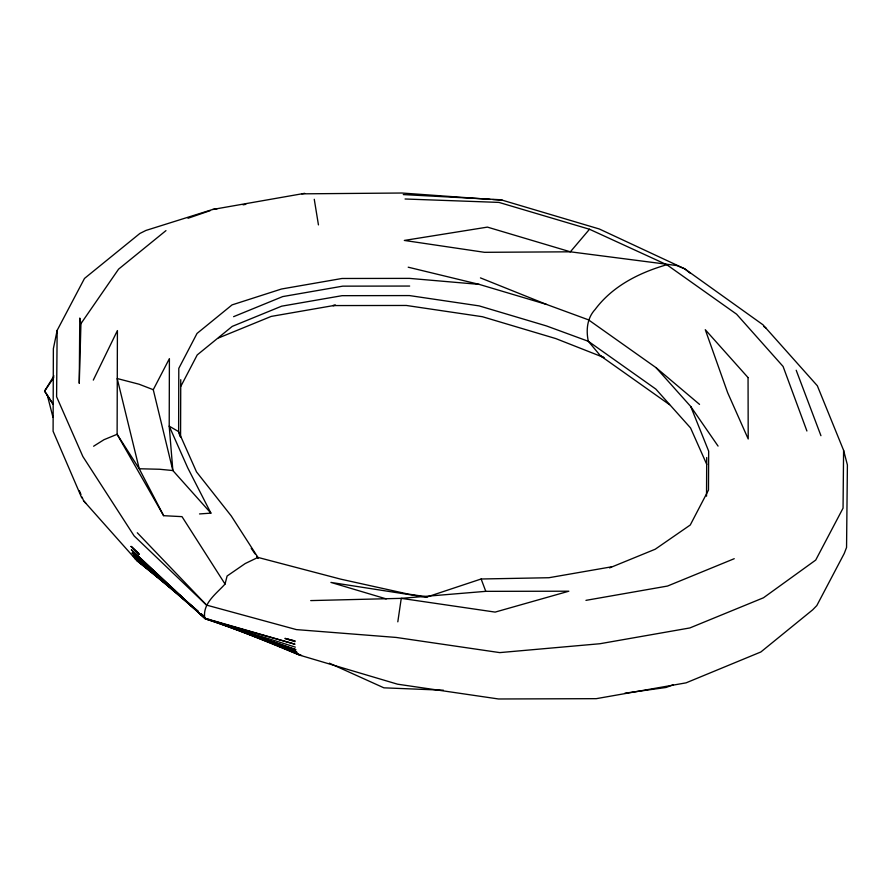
<?xml version="1.0" encoding="UTF-8"?>
<svg xmlns="http://www.w3.org/2000/svg" width="892" height="892" viewBox="0 0 892 892"><rect width="100%" height="100%" fill="white"/><g stroke="black" fill="none" stroke-linecap="round" stroke-linejoin="round"><path stroke-width="1.34" d="M427.246 596.893L408.101 594.061L340.766 579.164L257.933 557.411L231.24 515.933L196.508 471.89L178.623 431.617L178.801 368.374L197.02 333.452L232.054 304.897L281.504 289.008L342.004 278.482L409.428 278.382L479.182 284.381L546.517 304.428L588.486 319.838L656.044 367.66L699.54 404.388M180.574 437.136L180.753 379.68M706.531 496.175L706.709 457.54M217.369 208.65L212.72 209.464L145.92 230.448L139.843 233.481L84.495 278.438L57.155 330.375L56.597 396.75L82.867 456.526L134.157 535.936L206.543 605.099L296.367 629.596L396.226 637.446L499.765 652.609L599.926 643.734L689.862 627.946L763.463 597.785L815.712 560.076L843.052 508.15L843.598 450.326L817.34 385.768L762.916 324.733L684.688 268.804L599.335 228.999L500.869 199.763L403.296 194.579M80.938 323.651L79.265 383.348L79.778 318.054L80.938 323.651L118.591 269.139L165.968 230.615M397.81 621.836L401.255 598.354L485.783 591.34L568.84 591.206L495.138 612.102L401.255 598.354L310.706 600.595M57.155 330.375L53.364 348.672L53.096 431.26L81.752 497.903M206.944 619.037L204.781 618.212C202.328 603.36 216.355 593.749 225.052 584.059L227.092 576.02L245.2 563.554L257.933 557.411M93.303 380.103L117.409 330.575L117.12 434.304L163.626 515.688L182.001 516.646L225.052 584.059M93.615 446.223L104.007 439.689L117.12 434.304L139.23 468.757L159.623 469.259L172.858 470.541L153.268 389.704L169.402 358.629L169.212 426.164L172.858 470.541L210.913 513.134L199.529 513.937M180.909 386.203L197.232 354.916L232.232 326.394L281.638 306.179L342.082 295.676L409.45 295.575L479.149 305.889L546.428 325.926L588.319 341.29L655.854 389.102L690.553 427.948L706.754 464.409M53.933 375.889L44.6 391.12L52.84 404.043M53.765 377.561L44.6 391.12L53.041 403.909M806.903 430.992L783.087 366.456L736.58 314.174L666.803 264.723L589.501 229.255L570.367 251.812L484.49 252.313L404.321 240.439L487.422 227.114L570.367 251.812L676.783 265.548L684.688 268.804L690.107 273.13M233.604 316.671L282.697 296.59L342.751 286.154L409.673 286.053M218.607 337.923L271.19 316.415L335.537 305.22L332.827 305.577L406.339 305.465L482.382 316.716L555.794 338.581L604.152 357.625M609.582 567.892L655.23 549.216L690.263 524.998L708.482 490.065L708.661 451.14L690.765 406.54L656.044 367.66M734.239 558.704L667.506 586.055L585.944 600.361M666.803 264.723C639.296 272.684 612.614 285.998 595.142 309.446C587.059 318.087 585.944 330.151 588.319 341.29L600.416 355.752L669.546 404.678M673.282 684.766L666.045 687.476L624.879 693.196M188 218.272L210.345 210.568M425.785 597.384L481.134 578.997L548.892 577.726L611.533 566.833M301.775 193.843L401.891 193.018L490.009 199.362M212.72 209.464L304.674 193.33M243.048 204.825L245.779 204.346M209.653 619.617L205.461 618.892L131.336 549.74L205.35 618.792L295.341 647.135M405.068 198.994L498.951 202.406L589.501 229.255M443.38 690.207L383.906 687.832L329.349 663.169M492.763 199.563L502.397 200.254M425.919 597.194L330.921 582.42L386.247 598.9M408.213 267.199L479.182 284.381M286.187 638.795L294.884 640.98L294.884 641.671L284.916 638.382L294.884 640.98M232.522 627.611L300.113 655.297L397.542 684.186L498.561 698.982L596.269 698.67L686.071 682.848L760.865 651.974L812.679 609.827L816.827 605.557L844.245 553.464L846.553 547.454L847.4 464.955L843.598 450.326M201.001 614.588L206.219 619.115L295.899 649.666L208.75 619.661L296.668 651.784L216.734 621.969M153.268 389.704L139.063 384.218L117.198 378.531L139.23 468.757L163.626 515.688M214.136 621.077L297.638 653.446L241.453 630.956M480.442 277.891L546.517 304.428M232.511 627.388L236.335 628.916M270.733 642.474L274.591 644.091M277.156 645.172L284.871 648.417M288.718 650.045L293.858 652.208M296.423 653.29L301.563 655.453M258.401 637.512L269.774 642.363M272.305 643.444L300.113 655.297M600.416 355.752L602.925 356.934M206.219 619.115L201.068 614.51M178.623 431.617L169.212 426.164L187.744 467.876L210.913 513.134M763.797 326.505L766.05 328.111M145.128 566.431L141.85 563.934L147.247 568.215M82.019 497.011L83.603 500.78L136.788 560.577L149.845 570.835M152.019 572.541L159.646 578.529M161.82 580.235L165.087 582.799M167.261 584.505L174.877 590.493M136.788 560.577L176.661 592.89M178.824 594.629L182.057 597.25M175.657 591.786L134.781 558.325L197.979 611.265M178.879 594.429L181.031 596.191M201.135 613.919L204.29 616.562L201.179 613.841M198.046 611.165L133.198 555.738L198.916 612.771M138.204 553.352L131.102 546.428L139.219 554.255L131.102 546.428M197.979 611.756L132.038 552.862L205.35 618.792L294.996 644.214L204.837 618.245L204.625 617.42M137.29 532.758L206.543 605.099M83.603 500.78L85.922 503.4M690.765 406.54L718.06 446.089M251.232 548.312L255.067 553.932M256.606 556.184L258.145 558.425M481.134 578.997L485.783 591.34M79.377 490.712L80.96 494.491M796.199 370.258L820.941 435.697M178.946 432.765L179.928 436.21M47.12 394.465L52.974 417.278M314.263 199.284L318.444 224.895M748.053 377.584L705.282 329.705L727.66 392.703L748.21 438.987L748.053 377.584"/></g></svg>
